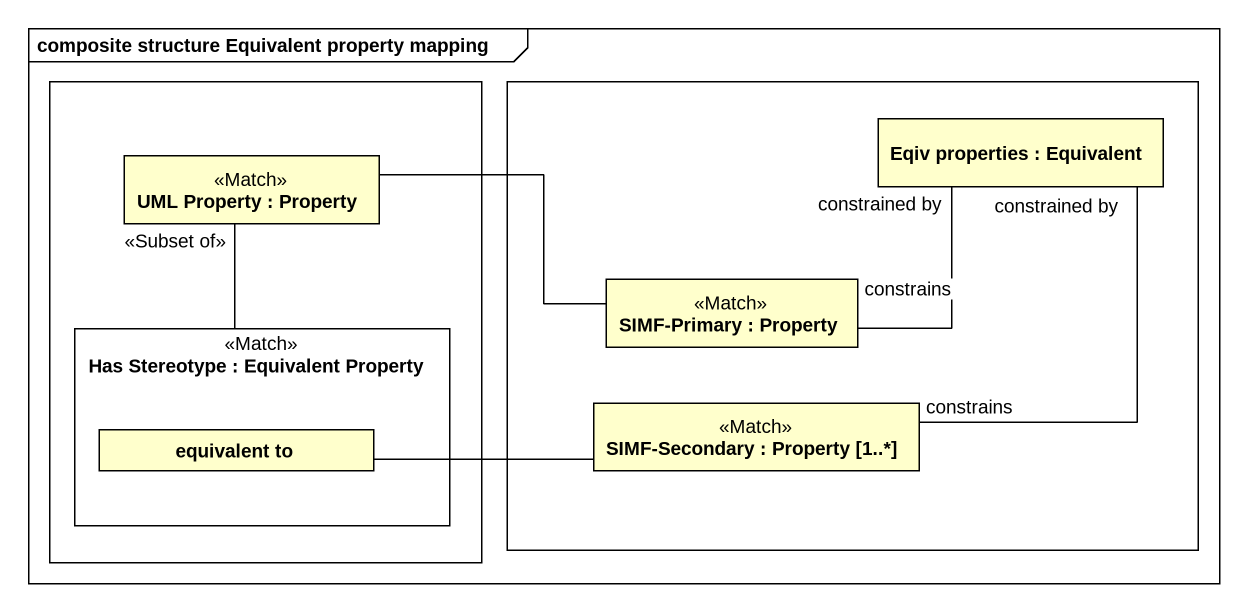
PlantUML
@startuml
mainframe composite structure Equivalent property mapping
rectangle " " as rectangle1 {
  rectangle "UML Property : Property" as UML_Property <<Match>>
  rectangle "Has Stereotype : Equivalent Property" as Has_Stereotype <<Match>> {
    rectangle "equivalent to" as equivalent_to
  }
}
rectangle " " as rectangle2 {
  rectangle "Eqiv properties : Equivalent" as Eqiv_properties
  rectangle "SIMF-Primary : Property" as SIMF_Primary <<Match>>
  rectangle "SIMF-Secondary : Property [1..*]" as SIMF_Secondary <<Match>>
}
UML_Property "<<Subset of>>" -- Has_Stereotype
UML_Property -right- SIMF_Primary
SIMF_Primary "constrains" -right- "constrained by" Eqiv_properties
equivalent_to -right- SIMF_Secondary
SIMF_Secondary "constrains" -up- "constrained by" Eqiv_properties
@enduml
